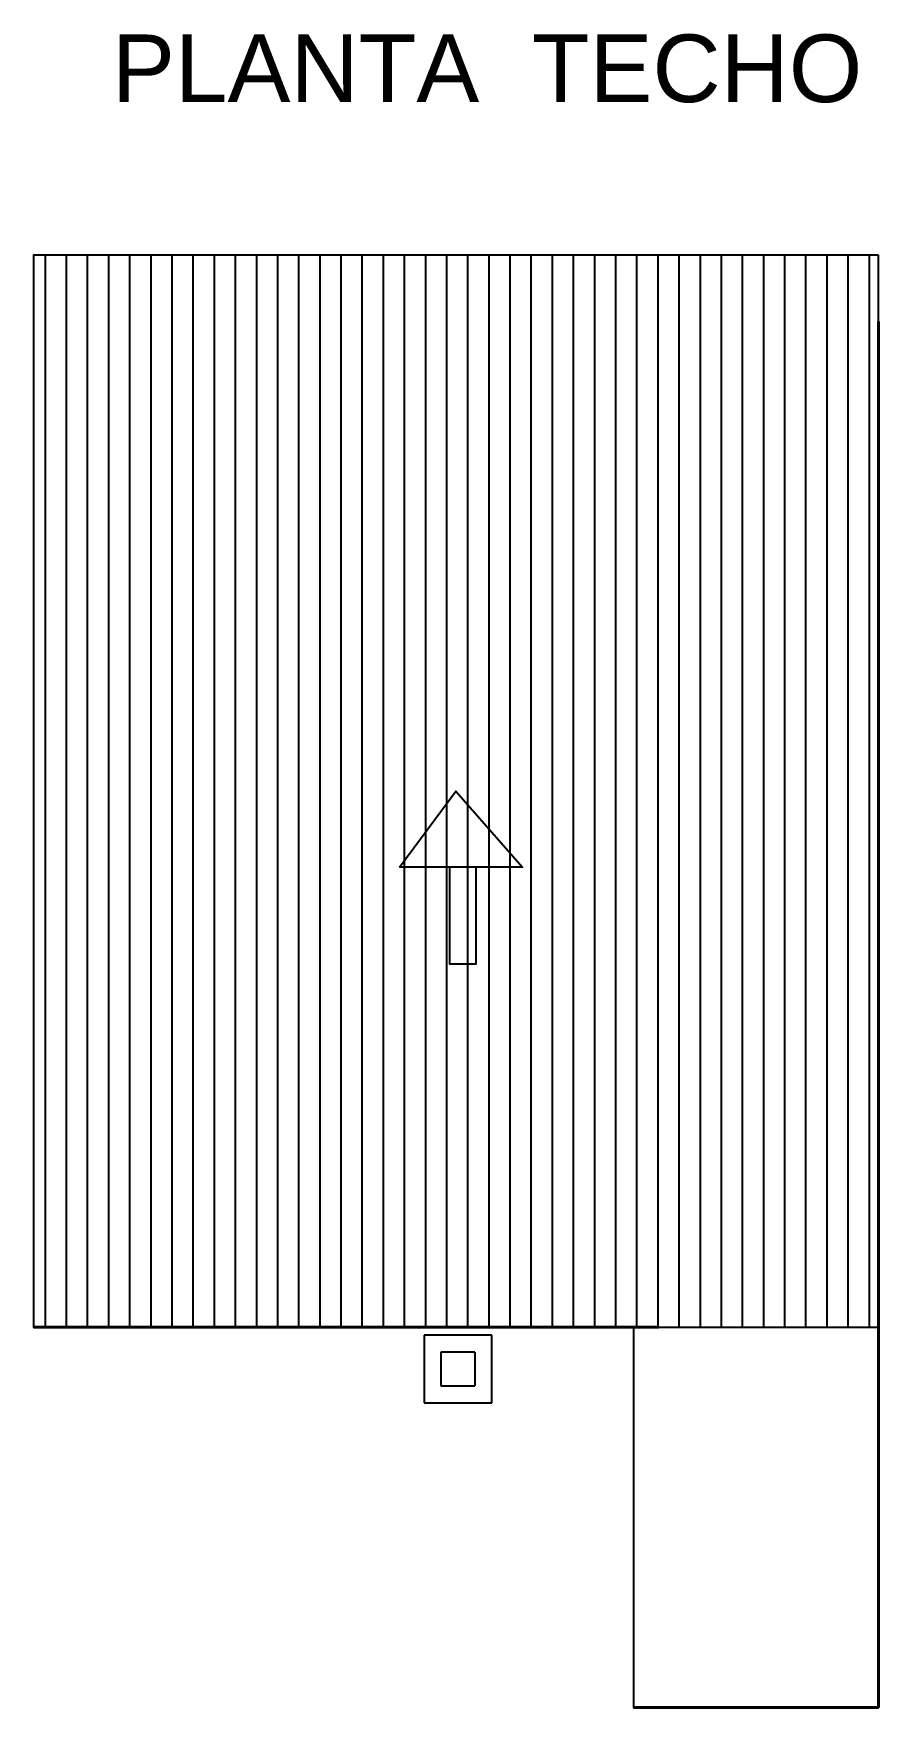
# Model space of a CAD drawing. Header units: millimetres. Extents: x 1752 to 1827, y 723 to 876.
# Drawn here: x 1789.05 to 1794.05, y 722.61 to 732.51 of the extents above; entities that cross this region are included whole.
import ezdxf

# ---------------------------------------------------------------- set-up
doc = ezdxf.new("R2010")
doc.units = ezdxf.units.MM
doc.header["$MEASUREMENT"] = 0
doc.layers.add('04', color=4, linetype='Continuous', lineweight=40)
doc.layers.add('Texto05', color=5, linetype='Continuous')
doc.styles.add('arial', font='arial.ttf')

msp = doc.modelspace()

# ---------------------------------------------------------------- hatches: boundary and pattern name
at = {"layer": 'DEFPOINTS'}
h = msp.add_hatch(dxfattribs=at)
h.set_pattern_fill('LINE', color=256, angle=90)
h.set_pattern_definition([(90, (0, 0.0438), (-0.125, 8e-18), [])])
h.paths.add_polyline_path([(1789.0544, 731.1983), (1789.0544, 724.8576), (1794.0544, 724.8576), (1794.0544, 731.1983)])

# ---------------------------------------------------------------- linework, layer by layer
at = {"layer": '04', "linetype": 'Continuous', "ltscale": 0.01}
msp.add_line((1794.0544, 730.8055), (1794.0544, 722.6076), dxfattribs=at)
at = {"layer": '04', "linetype": 'Continuous'}
for p, q in [((1792.7544, 724.8576), (1789.0544, 724.8576)), ((1794.0544, 722.6076), (1792.6044, 722.6076))]:
    msp.add_line(p, q, dxfattribs=at)
at = {"layer": 'DEFPOINTS'}
for p, q in [((1791.7656, 724.8104), (1791.3656, 724.8104)), ((1791.3656, 724.8104), (1791.3656, 724.4104)), ((1791.7656, 724.4104), (1791.7656, 724.8104)), ((1791.4656, 724.7104), (1791.4656, 724.5104)), ((1791.6656, 724.7104), (1791.4656, 724.7104)), ((1791.6656, 724.7104), (1791.6656, 724.5104)), ((1791.4656, 724.5104), (1791.6656, 724.5104)), ((1791.3656, 724.4104), (1791.7656, 724.4104))]:
    msp.add_line(p, q, dxfattribs=at)
for points in [[(1794.0544, 731.1983), (1789.0544, 731.1983), (1789.0544, 724.8576), (1794.0544, 724.8576)], [(1792.6044, 724.8576), (1792.6044, 722.6076), (1794.0544, 722.6076), (1794.0544, 731.1983)], [(1791.6727, 727.5779), (1791.6727, 727.004), (1791.5189, 727.004), (1791.5189, 727.5779)]]:
    msp.add_lwpolyline(points, dxfattribs=at)
msp.add_lwpolyline([(1791.2194, 727.5779), (1791.5544, 728.028), (1791.9486, 727.5779)], close=True, dxfattribs=at)

# ---------------------------------------------------------------- texts
at = {"layer": 'Texto05', "style": 'arial'}
msp.add_text('PLANTA  TECHO', height=0.4, dxfattribs=at).set_placement((1789.5189, 732.1033))

doc.saveas('drawing.dxf')
